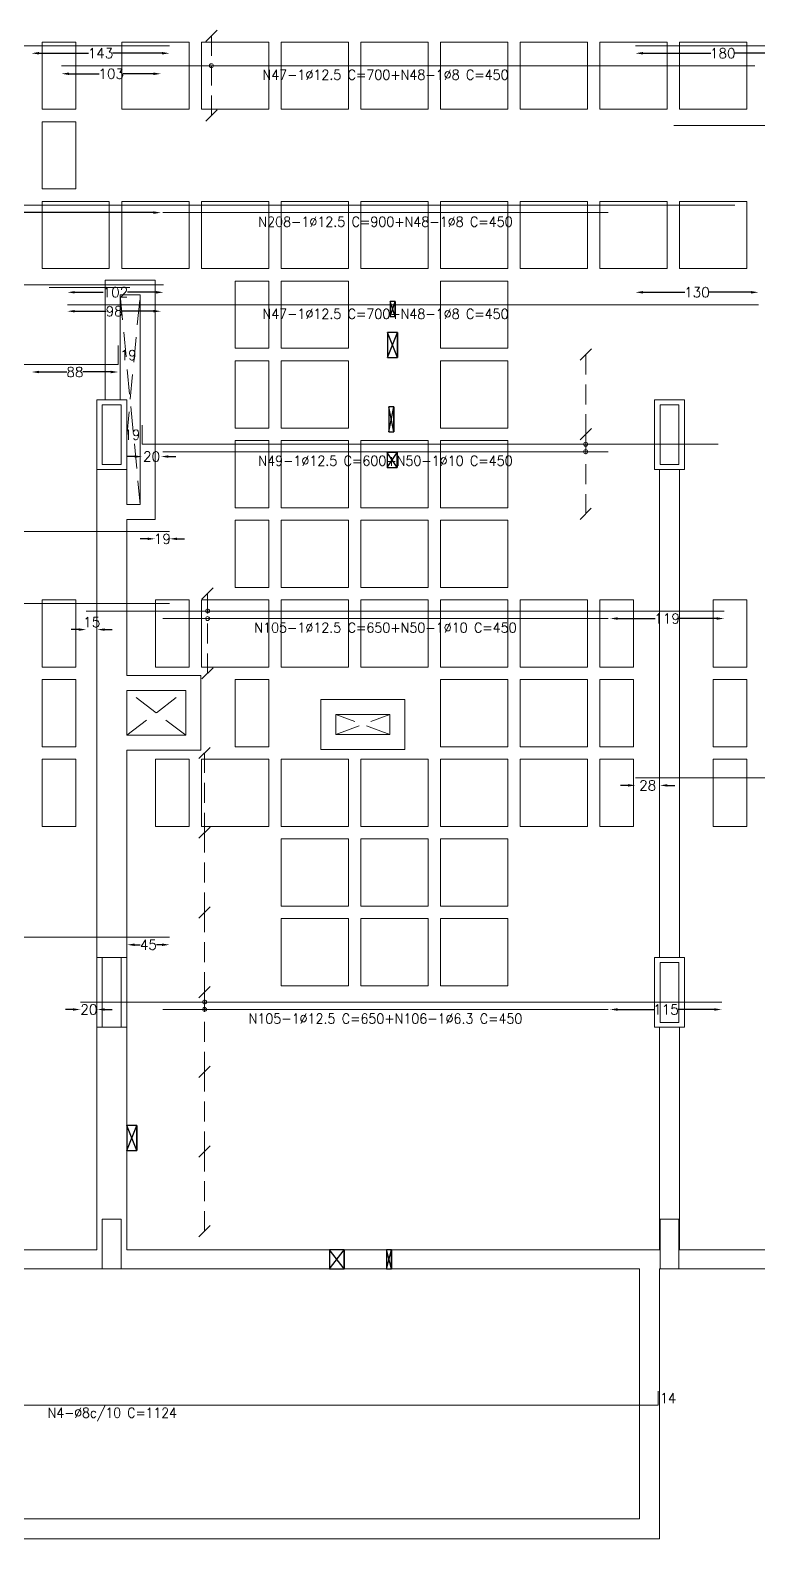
# Model space of a CAD drawing. Header units: millimetres. Extents: x -32 to 332, y -138 to 116.
# Drawn here: x 37.8 to 52.43, y 38.46 to 68.75 of the extents above; entities that cross this region are included whole.
import ezdxf
from ezdxf.enums import TextEntityAlignment as Align

# ---------------------------------------------------------------- set-up
doc = ezdxf.new("R2010")
doc.units = ezdxf.units.MM
doc.linetypes.add('TRAZO_HUECO', pattern=[0.75, 0.5, -0.25])
doc.layers.add('A-COT-01', color=9, linetype='Continuous')
doc.layers.add('FURAÇÃO', color=8, linetype='Continuous')
for name, color, linetype, lineweight in [('ARR_L_I_IG_LINHA', 2, 'Continuous', 0), ('ARR_L_I_IG_MARCA', 2, 'Continuous', 9), ('ARR_L_I_POSICAO', 4, 'Continuous', 9), ('ARR_LONG_INF', 6, 'Continuous', 15), ('ARR_LONG_INF_TXT', 1, 'Continuous', 9), ('LJ_NERV_RETI', 8, 'Continuous', 9), ('LJ_SIMB_ABER', 8, 'Continuous', 0), ('PA_NUM_ALTUR', 7, 'Continuous', 9), ('PILAR_CONCRETO', 8, 'Continuous', 0), ('PILAR_CONCRETO_APOIADO', 8, 'Continuous', 0), ('VIG_FACES', 8, 'Continuous', 0)]:
    doc.layers.add(name, color=color, linetype=linetype, lineweight=lineweight)
doc.styles.add('CYPETXT_0.3_romans', font='romans.shx', dxfattribs={"height": 0.2})
doc.styles.add('CYPETXT_romans', font='romans.shx', dxfattribs={"height": 0.2})
doc.dimstyles.new('cype_arrow', dxfattribs={"dimtxt": 0.18, "dimasz": 0.15, "dimexe": 0.075, "dimexo": 0.075, "dimgap": 0, "dimtad": 0, "dimdec": 4, "dimzin": 0, "dimdsep": 46, "dimtxsty": 'CYPETXT_0.3_romans', "dimcen": 0.09, "dimadec": 0, "dimazin": 0, "dimtfac": 1, "dimtdec": 4, "dimtofl": 0, "dimtmove": 2, "dimatfit": 3, "dimfxl": 1, "dimtolj": 1, "dimtzin": 0, "dimarcsym": 0})

# ---------------------------------------------------------------- blocks, each defined once
blk = doc.blocks.new('Forma 2PvtoTipo')
at = {"layer": 'FURAÇÃO', "color": 8}
for points in [[(451.197, 64.084), (451.297, 64.084), (451.297, 64.384), (451.197, 64.384), (451.197, 64.084), (451.297, 64.384), (451.297, 64.084), (451.197, 64.384)], [(451.141, 63.26), (451.341, 63.26), (451.341, 63.76), (451.141, 63.76), (451.141, 63.26), (451.341, 63.76), (451.341, 63.26), (451.141, 63.76)], [(451.167, 61.769), (451.267, 61.769), (451.267, 62.269), (451.167, 62.269), (451.167, 61.769), (451.267, 62.269), (451.267, 61.769), (451.167, 62.269)], [(451.132, 61.052), (451.332, 61.052), (451.332, 61.352), (451.132, 61.352), (451.132, 61.052), (451.332, 61.352), (451.332, 61.052), (451.132, 61.352)], [(445.903, 47.338), (446.103, 47.338), (446.103, 47.838), (445.903, 47.838), (445.903, 47.338), (446.103, 47.838), (446.103, 47.338), (445.903, 47.838)], [(449.973, 44.96), (450.273, 44.96), (450.273, 45.34), (449.973, 45.34), (449.973, 44.96), (450.273, 45.34), (450.273, 44.96), (449.973, 45.34)], [(451.12, 44.96), (451.22, 44.96), (451.22, 45.34), (451.12, 45.34), (451.12, 44.96), (451.22, 45.34), (451.22, 44.96), (451.12, 45.34)]]:
    blk.add_lwpolyline(points, dxfattribs=at)
at = {"layer": 'LJ_NERV_RETI', "color": 8}
for points in [[(444.879, 68.243), (444.879, 69.593), (444.204, 69.593), (444.204, 68.243)], [(447.154, 68.243), (447.154, 69.593), (445.804, 69.593), (445.804, 68.243)], [(448.754, 68.243), (448.754, 69.593), (447.404, 69.593), (447.404, 68.243)], [(450.354, 68.243), (450.354, 69.593), (449.004, 69.593), (449.004, 68.243)], [(451.954, 68.243), (451.954, 69.593), (450.604, 69.593), (450.604, 68.243)], [(453.554, 68.243), (453.554, 69.593), (452.204, 69.593), (452.204, 68.243)], [(455.154, 68.243), (455.154, 69.593), (453.804, 69.593), (453.804, 68.243)], [(456.754, 68.243), (456.754, 69.593), (455.404, 69.593), (455.404, 68.243)], [(458.354, 68.243), (458.354, 69.593), (457.004, 69.593), (457.004, 68.243)], [(444.879, 66.643), (444.879, 67.993), (444.204, 67.993), (444.204, 66.643)], [(445.554, 65.043), (445.554, 66.393), (444.204, 66.393), (444.204, 65.043)], [(447.154, 65.043), (447.154, 66.393), (445.804, 66.393), (445.804, 65.043)], [(448.754, 65.043), (448.754, 66.393), (447.404, 66.393), (447.404, 65.043)], [(450.354, 65.043), (450.354, 66.393), (449.004, 66.393), (449.004, 65.043)], [(451.954, 65.043), (451.954, 66.393), (450.604, 66.393), (450.604, 65.043)], [(453.554, 65.043), (453.554, 66.393), (452.204, 66.393), (452.204, 65.043)], [(455.154, 65.043), (455.154, 66.393), (453.804, 66.393), (453.804, 65.043)], [(456.754, 65.043), (456.754, 66.393), (455.404, 66.393), (455.404, 65.043)], [(458.354, 65.043), (458.354, 66.393), (457.004, 66.393), (457.004, 65.043)], [(448.754, 63.443), (448.754, 64.793), (448.079, 64.793), (448.079, 63.443)], [(450.354, 63.443), (450.354, 64.793), (449.004, 64.793), (449.004, 63.443)], [(453.554, 63.443), (453.554, 64.793), (452.204, 64.793), (452.204, 63.443)], [(448.754, 61.843), (448.754, 63.193), (448.079, 63.193), (448.079, 61.843)], [(450.354, 61.843), (450.354, 63.193), (449.004, 63.193), (449.004, 61.843)], [(453.554, 61.843), (453.554, 63.193), (452.204, 63.193), (452.204, 61.843)], [(448.754, 60.243), (448.754, 61.593), (448.079, 61.593), (448.079, 60.243)], [(450.354, 60.243), (450.354, 61.593), (449.004, 61.593), (449.004, 60.243)], [(451.954, 60.243), (451.954, 61.593), (450.604, 61.593), (450.604, 60.243)], [(453.554, 60.243), (453.554, 61.593), (452.204, 61.593), (452.204, 60.243)], [(448.754, 58.643), (448.754, 59.993), (448.079, 59.993), (448.079, 58.643)], [(450.354, 58.643), (450.354, 59.993), (449.004, 59.993), (449.004, 58.643)], [(451.954, 58.643), (451.954, 59.993), (450.604, 59.993), (450.604, 58.643)], [(453.554, 58.643), (453.554, 59.993), (452.204, 59.993), (452.204, 58.643)], [(444.879, 57.043), (444.879, 58.393), (444.204, 58.393), (444.204, 57.043)], [(447.154, 57.043), (447.154, 58.393), (446.479, 58.393), (446.479, 57.043)], [(448.754, 57.043), (448.754, 58.393), (447.404, 58.393), (447.404, 57.043)], [(450.354, 57.043), (450.354, 58.393), (449.004, 58.393), (449.004, 57.043)], [(451.954, 57.043), (451.954, 58.393), (450.604, 58.393), (450.604, 57.043)], [(453.554, 57.043), (453.554, 58.393), (452.204, 58.393), (452.204, 57.043)], [(455.154, 57.043), (455.154, 58.393), (453.804, 58.393), (453.804, 57.043)], [(456.079, 57.043), (456.079, 58.393), (455.404, 58.393), (455.404, 57.043)], [(458.354, 57.043), (458.354, 58.393), (457.679, 58.393), (457.679, 57.043)], [(444.879, 55.443), (444.879, 56.793), (444.204, 56.793), (444.204, 55.443)], [(448.754, 55.443), (448.754, 56.793), (448.079, 56.793), (448.079, 55.443)], [(453.554, 55.443), (453.554, 56.793), (452.204, 56.793), (452.204, 55.443)], [(455.154, 55.443), (455.154, 56.793), (453.804, 56.793), (453.804, 55.443)], [(456.079, 55.443), (456.079, 56.793), (455.404, 56.793), (455.404, 55.443)], [(458.354, 55.443), (458.354, 56.793), (457.679, 56.793), (457.679, 55.443)], [(444.879, 53.843), (444.879, 55.193), (444.204, 55.193), (444.204, 53.843)], [(447.154, 53.843), (447.154, 55.193), (446.479, 55.193), (446.479, 53.843)], [(448.754, 53.843), (448.754, 55.193), (447.404, 55.193), (447.404, 53.843)], [(450.354, 53.843), (450.354, 55.193), (449.004, 55.193), (449.004, 53.843)], [(451.954, 53.843), (451.954, 55.193), (450.604, 55.193), (450.604, 53.843)], [(453.554, 53.843), (453.554, 55.193), (452.204, 55.193), (452.204, 53.843)], [(455.154, 53.843), (455.154, 55.193), (453.804, 55.193), (453.804, 53.843)], [(456.079, 53.843), (456.079, 55.193), (455.404, 55.193), (455.404, 53.843)], [(458.354, 53.843), (458.354, 55.193), (457.679, 55.193), (457.679, 53.843)], [(450.354, 52.243), (450.354, 53.593), (449.004, 53.593), (449.004, 52.243)], [(451.954, 52.243), (451.954, 53.593), (450.604, 53.593), (450.604, 52.243)], [(453.554, 52.243), (453.554, 53.593), (452.204, 53.593), (452.204, 52.243)], [(450.354, 50.643), (450.354, 51.993), (449.004, 51.993), (449.004, 50.643)], [(451.954, 50.643), (451.954, 51.993), (450.604, 51.993), (450.604, 50.643)], [(453.554, 50.643), (453.554, 51.993), (452.204, 51.993), (452.204, 50.643)]]:
    blk.add_lwpolyline(points, close=True, dxfattribs=at)
at = {"layer": 'LJ_SIMB_ABER', "color": 8, "linetype": 'TRAZO_HUECO'}
for p, q in [((445.773, 64.514), (446.173, 60.304)), ((445.903, 61.673), (446.173, 64.514)), ((447.089, 55.674), (445.903, 56.574)), ((445.903, 55.674), (447.089, 56.574)), ((451.188, 55.689), (450.103, 56.089)), ((450.103, 55.689), (451.188, 56.089))]:
    blk.add_line(p, q, dxfattribs=at)
at = {"layer": 'PA_NUM_ALTUR', "color": 8}
blk.add_line((444.345, 64.664), (445.963, 64.664), dxfattribs=at)
at = {"layer": 'PILAR_CONCRETO', "color": 8}
for points in [[(445.303, 61.011), (445.903, 61.011), (445.903, 62.411), (445.303, 62.411), (445.303, 61.011)], [(456.503, 61.011), (457.103, 61.011), (457.103, 62.411), (456.503, 62.411), (456.503, 61.011)], [(445.413, 61.111), (445.793, 61.111), (445.793, 62.311), (445.413, 62.311), (445.413, 61.111)], [(456.613, 61.111), (456.993, 61.111), (456.993, 62.311), (456.613, 62.311), (456.613, 61.111)], [(445.303, 49.81), (445.903, 49.81), (445.903, 51.21), (445.303, 51.21), (445.303, 49.81)], [(445.413, 49.81), (445.793, 49.81), (445.793, 51.21), (445.413, 51.21), (445.413, 49.81)], [(456.503, 49.81), (457.103, 49.81), (457.103, 51.21), (456.503, 51.21), (456.503, 49.81)], [(456.613, 49.91), (456.993, 49.91), (456.993, 51.11), (456.613, 51.11), (456.613, 49.91)], [(445.413, 44.96), (445.793, 44.96), (445.793, 45.96), (445.413, 45.96), (445.413, 44.96)], [(456.613, 44.96), (456.993, 44.96), (456.993, 45.96), (456.613, 45.96), (456.613, 44.96)]]:
    blk.add_lwpolyline(points, close=True, dxfattribs=at)
at = {"layer": 'PILAR_CONCRETO_APOIADO', "color": 8}
for points in [[(445.413, 44.96), (445.793, 44.96), (445.793, 45.96), (445.413, 45.96), (445.413, 44.96)], [(456.613, 44.96), (456.993, 44.96), (456.993, 45.96), (456.613, 45.96), (456.613, 44.96)]]:
    blk.add_lwpolyline(points, close=True, dxfattribs=at)
at = {"layer": 'VIG_FACES', "color": 8}
for p, q in [((445.473, 64.814), (445.473, 62.411)), ((445.473, 64.814), (446.473, 64.814)), ((446.473, 64.814), (446.473, 60.004)), ((445.773, 64.514), (445.773, 62.411)), ((445.773, 64.514), (446.173, 64.514)), ((446.173, 64.514), (446.173, 60.304)), ((445.303, 58.394), (445.303, 61.011)), ((445.903, 60.304), (445.903, 61.011)), ((456.603, 58.394), (456.603, 61.011)), ((457.003, 58.394), (457.003, 61.011)), ((446.173, 60.304), (445.903, 60.304)), ((445.903, 58.394), (445.903, 60.004)), ((446.473, 60.004), (445.903, 60.004)), ((445.303, 51.21), (445.303, 58.392)), ((445.903, 56.874), (445.903, 58.392)), ((456.603, 53.844), (456.603, 58.392)), ((457.003, 53.844), (457.003, 58.392)), ((445.903, 56.874), (447.389, 56.874)), ((447.389, 56.874), (447.389, 55.374)), ((445.903, 55.674), (445.903, 56.574)), ((445.903, 56.574), (447.089, 56.574)), ((447.089, 56.574), (447.089, 55.674)), ((449.803, 56.389), (451.488, 56.389)), ((449.803, 55.389), (449.803, 56.389)), ((451.488, 56.389), (451.488, 55.389)), ((450.103, 56.089), (451.188, 56.089)), ((450.103, 55.689), (450.103, 56.089)), ((451.188, 56.089), (451.188, 55.689)), ((447.089, 55.674), (445.903, 55.674)), ((451.188, 55.689), (450.103, 55.689)), ((445.903, 51.21), (445.903, 55.374)), ((447.389, 55.374), (445.903, 55.374)), ((451.488, 55.389), (449.803, 55.389)), ((456.603, 51.21), (456.603, 53.842)), ((457.003, 51.21), (457.003, 53.842)), ((445.303, 49.81), (445.303, 45.34)), ((445.903, 49.81), (445.903, 45.34)), ((456.603, 49.81), (456.603, 45.34)), ((457.003, 49.81), (457.003, 45.34)), ((445.303, 45.34), (436.88, 45.34)), ((445.903, 45.34), (453.553, 45.34)), ((453.555, 45.34), (456.603, 45.34)), ((457.003, 45.34), (460.203, 45.34)), ((445.413, 44.96), (435.003, 44.96)), ((445.793, 44.96), (456.203, 44.96)), ((456.203, 44.96), (456.203, 39.94)), ((456.603, 44.96), (456.613, 44.96)), ((456.603, 44.96), (456.603, 39.54)), ((456.993, 44.96), (462.603, 44.96)), ((456.203, 39.94), (435.003, 39.94)), ((456.603, 39.54), (434.603, 39.54))]:
    blk.add_line(p, q, dxfattribs=at)
blk = doc.blocks.new('*D196')
at = {"layer": 'ARR_L_I_POSICAO', "color": 0, "lineweight": -2, "transparency": 16777216}
for p, q in [((39.895, 50.389), (40.007, 50.389)), ((40.442, 50.389), (40.33, 50.389))]:
    blk.add_line(p, q, dxfattribs=at)
at = {"layer": 'ARR_L_I_POSICAO', "color": 0, "transparency": 16777216}
for points in [[(39.895, 50.414), (39.895, 50.364), (39.745, 50.389)], [(40.442, 50.414), (40.442, 50.364), (40.592, 50.389)]]:
    blk.add_solid(points, dxfattribs=at)
at = {"layer": 'DEFPOINTS', "color": 0, "transparency": 16777216}
for p in [(39.745, 50.389), (40.592, 50.389), (40.592, 50.389)]:
    blk.add_point(p, dxfattribs=at)
at = {"layer": 'ARR_L_I_POSICAO', "color": 0, "transparency": 16777216, "insert": (40.169, 50.389), "char_height": 0.2, "attachment_point": 5, "rotation": 0.0001, "style": 'CYPETXT_0.3_romans'}
blk.add_mtext('\\A1;45', dxfattribs=at)
blk = doc.blocks.new('*D198')
at = {"layer": 'ARR_L_I_POSICAO', "color": 0, "lineweight": -2, "transparency": 16777216}
for p, q in [((49.801, 53.589), (49.651, 53.589)), ((50.595, 53.589), (50.745, 53.589))]:
    blk.add_line(p, q, dxfattribs=at)
at = {"layer": 'ARR_L_I_POSICAO', "color": 0, "transparency": 16777216}
for points in [[(49.801, 53.614), (49.801, 53.564), (49.951, 53.589)], [(50.595, 53.614), (50.595, 53.564), (50.445, 53.589)]]:
    blk.add_solid(points, dxfattribs=at)
at = {"layer": 'DEFPOINTS', "color": 0, "transparency": 16777216}
for p in [(49.951, 53.589), (50.445, 53.589), (50.445, 53.589)]:
    blk.add_point(p, dxfattribs=at)
at = {"layer": 'ARR_L_I_POSICAO', "color": 0, "transparency": 16777216, "insert": (50.198, 53.589), "char_height": 0.2, "attachment_point": 5, "rotation": 0.0003, "style": 'CYPETXT_0.3_romans'}
blk.add_mtext('\\A1;28', dxfattribs=at)
blk = doc.blocks.new('*D221')
at = {"layer": 'ARR_L_I_POSICAO', "color": 0, "lineweight": -2, "transparency": 16777216}
for p, q in [((39.895, 60.191), (39.745, 60.191)), ((40.572, 60.191), (40.722, 60.191))]:
    blk.add_line(p, q, dxfattribs=at)
at = {"layer": 'ARR_L_I_POSICAO', "color": 0, "transparency": 16777216}
for points in [[(39.895, 60.216), (39.895, 60.166), (40.045, 60.191)], [(40.572, 60.216), (40.572, 60.166), (40.422, 60.191)]]:
    blk.add_solid(points, dxfattribs=at)
at = {"layer": 'DEFPOINTS', "color": 0, "transparency": 16777216}
for p in [(40.045, 60.191), (40.422, 60.191), (40.422, 60.191)]:
    blk.add_point(p, dxfattribs=at)
at = {"layer": 'ARR_L_I_POSICAO', "color": 0, "transparency": 16777216, "insert": (40.234, 60.191), "char_height": 0.2, "attachment_point": 5, "style": 'CYPETXT_0.3_romans'}
blk.add_mtext('\\A1;20', dxfattribs=at)
blk = doc.blocks.new('*D232')
at = {"layer": 'ARR_L_I_POSICAO', "color": 0, "lineweight": -2, "transparency": 16777216}
for p, q in [((37.975, 68.289), (38.966, 68.289)), ((40.442, 68.289), (39.452, 68.289))]:
    blk.add_line(p, q, dxfattribs=at)
at = {"layer": 'ARR_L_I_POSICAO', "color": 0, "transparency": 16777216}
for points in [[(37.975, 68.314), (37.975, 68.264), (37.825, 68.289)], [(40.442, 68.314), (40.442, 68.264), (40.592, 68.289)]]:
    blk.add_solid(points, dxfattribs=at)
at = {"layer": 'DEFPOINTS', "color": 0, "transparency": 16777216}
for p in [(37.825, 68.289), (40.592, 68.289), (40.592, 68.289)]:
    blk.add_point(p, dxfattribs=at)
at = {"layer": 'ARR_L_I_POSICAO', "color": 0, "transparency": 16777216, "insert": (39.209, 68.289), "char_height": 0.2, "attachment_point": 5, "style": 'CYPETXT_0.3_romans'}
blk.add_mtext('\\A1;143', dxfattribs=at)
blk = doc.blocks.new('*D247')
at = {"layer": 'ARR_L_I_POSICAO', "color": 0, "lineweight": -2, "transparency": 16777216}
for p, q in [((38.575, 67.877), (39.181, 67.877)), ((40.272, 67.877), (39.667, 67.877))]:
    blk.add_line(p, q, dxfattribs=at)
at = {"layer": 'ARR_L_I_POSICAO', "color": 0, "transparency": 16777216}
for points in [[(38.575, 67.902), (38.575, 67.852), (38.425, 67.877)], [(40.272, 67.902), (40.272, 67.852), (40.422, 67.877)]]:
    blk.add_solid(points, dxfattribs=at)
at = {"layer": 'DEFPOINTS', "color": 0, "transparency": 16777216}
for p in [(38.425, 67.877), (40.422, 67.877), (40.422, 67.877)]:
    blk.add_point(p, dxfattribs=at)
at = {"layer": 'ARR_L_I_POSICAO', "color": 0, "transparency": 16777216, "insert": (39.424, 67.877), "char_height": 0.2, "attachment_point": 5, "style": 'CYPETXT_0.3_romans'}
blk.add_mtext('\\A1;103', dxfattribs=at)
blk = doc.blocks.new('*D250')
at = {"layer": 'ARR_L_I_POSICAO', "color": 0, "lineweight": -2, "transparency": 16777216}
for p, q in [((38.693, 63.489), (39.265, 63.489)), ((40.323, 63.489), (39.751, 63.489))]:
    blk.add_line(p, q, dxfattribs=at)
at = {"layer": 'ARR_L_I_POSICAO', "color": 0, "transparency": 16777216}
for points in [[(38.693, 63.514), (38.693, 63.464), (38.543, 63.489)], [(40.323, 63.514), (40.323, 63.464), (40.473, 63.489)]]:
    blk.add_solid(points, dxfattribs=at)
at = {"layer": 'DEFPOINTS', "color": 0, "transparency": 16777216}
for p in [(38.543, 63.489), (40.473, 63.489), (40.473, 63.489)]:
    blk.add_point(p, dxfattribs=at)
at = {"layer": 'ARR_L_I_POSICAO', "color": 0, "transparency": 16777216, "insert": (39.508, 63.489), "char_height": 0.2, "attachment_point": 5, "style": 'CYPETXT_0.3_romans'}
blk.add_mtext('\\A1;102', dxfattribs=at)
blk = doc.blocks.new('*D43')
at = {"layer": 'ARR_L_I_POSICAO', "color": 0, "lineweight": -2, "transparency": 16777216}
for p, q in [((38.655, 49.089), (38.505, 49.089)), ((39.295, 49.089), (39.445, 49.089))]:
    blk.add_line(p, q, dxfattribs=at)
at = {"layer": 'ARR_L_I_POSICAO', "color": 0, "transparency": 16777216}
for points in [[(38.655, 49.114), (38.655, 49.064), (38.805, 49.089)], [(39.295, 49.114), (39.295, 49.064), (39.145, 49.089)]]:
    blk.add_solid(points, dxfattribs=at)
at = {"layer": 'DEFPOINTS', "color": 0, "transparency": 16777216}
for p in [(38.805, 49.089), (39.145, 49.089), (39.145, 49.089)]:
    blk.add_point(p, dxfattribs=at)
at = {"layer": 'ARR_L_I_POSICAO', "color": 0, "transparency": 16777216, "insert": (38.975, 49.089), "char_height": 0.2, "attachment_point": 5, "rotation": 0.0009, "style": 'CYPETXT_0.3_romans'}
blk.add_mtext('\\A1;20', dxfattribs=at)
blk = doc.blocks.new('*D44')
at = {"layer": 'ARR_L_I_POSICAO', "color": 0, "lineweight": -2, "transparency": 16777216}
for p, q in [((49.592, 49.089), (50.321, 49.089)), ((51.535, 49.089), (50.807, 49.089))]:
    blk.add_line(p, q, dxfattribs=at)
at = {"layer": 'ARR_L_I_POSICAO', "color": 0, "transparency": 16777216}
for points in [[(49.592, 49.114), (49.592, 49.064), (49.442, 49.089)], [(51.535, 49.114), (51.535, 49.064), (51.685, 49.089)]]:
    blk.add_solid(points, dxfattribs=at)
at = {"layer": 'DEFPOINTS', "color": 0, "transparency": 16777216}
for p in [(49.442, 49.089), (51.685, 49.089), (51.685, 49.089)]:
    blk.add_point(p, dxfattribs=at)
at = {"layer": 'ARR_L_I_POSICAO', "color": 0, "transparency": 16777216, "insert": (50.564, 49.089), "char_height": 0.2, "attachment_point": 5, "style": 'CYPETXT_0.3_romans'}
blk.add_mtext('\\A1;115', dxfattribs=at)
blk = doc.blocks.new('*D49')
at = {"layer": 'ARR_L_I_POSICAO', "color": 0, "lineweight": -2, "transparency": 16777216}
for p, q in [((38.77, 56.717), (38.62, 56.717)), ((39.295, 56.717), (39.445, 56.717))]:
    blk.add_line(p, q, dxfattribs=at)
at = {"layer": 'ARR_L_I_POSICAO', "color": 0, "transparency": 16777216}
for points in [[(38.77, 56.742), (38.77, 56.692), (38.92, 56.717)], [(39.295, 56.742), (39.295, 56.692), (39.145, 56.717)]]:
    blk.add_solid(points, dxfattribs=at)
at = {"layer": 'DEFPOINTS', "color": 0, "transparency": 16777216}
for p in [(38.92, 56.717), (39.145, 56.717), (39.145, 56.717)]:
    blk.add_point(p, dxfattribs=at)
at = {"layer": 'ARR_L_I_POSICAO', "color": 0, "transparency": 16777216, "insert": (39.033, 56.867), "char_height": 0.2, "attachment_point": 5, "rotation": 0.0013, "style": 'CYPETXT_0.3_romans'}
blk.add_mtext('\\A1;15', dxfattribs=at)
blk = doc.blocks.new('*D50')
at = {"layer": 'ARR_L_I_POSICAO', "color": 0, "lineweight": -2, "transparency": 16777216}
for p, q in [((49.592, 56.939), (50.349, 56.939)), ((51.581, 56.939), (50.825, 56.939))]:
    blk.add_line(p, q, dxfattribs=at)
at = {"layer": 'ARR_L_I_POSICAO', "color": 0, "transparency": 16777216}
for points in [[(49.592, 56.964), (49.592, 56.914), (49.442, 56.939)], [(51.581, 56.964), (51.581, 56.914), (51.731, 56.939)]]:
    blk.add_solid(points, dxfattribs=at)
at = {"layer": 'DEFPOINTS', "color": 0, "transparency": 16777216}
for p in [(49.442, 56.939), (51.731, 56.939), (51.731, 56.939)]:
    blk.add_point(p, dxfattribs=at)
at = {"layer": 'ARR_L_I_POSICAO', "color": 0, "transparency": 16777216, "insert": (50.587, 56.939), "char_height": 0.2, "attachment_point": 5, "style": 'CYPETXT_0.3_romans'}
blk.add_mtext('\\A1;119', dxfattribs=at)
blk = doc.blocks.new('*D55')
at = {"layer": 'ARR_L_I_POSICAO', "color": 0, "lineweight": -2, "transparency": 16777216}
for p, q in [((37.974, 61.889), (38.533, 61.889)), ((39.415, 61.889), (38.857, 61.889))]:
    blk.add_line(p, q, dxfattribs=at)
at = {"layer": 'ARR_L_I_POSICAO', "color": 0, "transparency": 16777216}
for points in [[(37.974, 61.914), (37.974, 61.864), (37.824, 61.889)], [(39.415, 61.914), (39.415, 61.864), (39.565, 61.889)]]:
    blk.add_solid(points, dxfattribs=at)
at = {"layer": 'DEFPOINTS', "color": 0, "transparency": 16777216}
for p in [(37.824, 61.889), (39.565, 61.889), (39.565, 61.889)]:
    blk.add_point(p, dxfattribs=at)
at = {"layer": 'ARR_L_I_POSICAO', "color": 0, "transparency": 16777216, "insert": (38.695, 61.889), "char_height": 0.2, "attachment_point": 5, "style": 'CYPETXT_0.3_romans'}
blk.add_mtext('\\A1;88', dxfattribs=at)
blk = doc.blocks.new('*D119')
at = {"layer": 'ARR_L_I_POSICAO', "color": 0, "lineweight": -2, "transparency": 16777216}
for p, q in [((40.155, 58.539), (40.005, 58.539)), ((40.747, 58.539), (40.897, 58.539))]:
    blk.add_line(p, q, dxfattribs=at)
at = {"layer": 'ARR_L_I_POSICAO', "color": 0, "transparency": 16777216}
for points in [[(40.155, 58.564), (40.155, 58.514), (40.305, 58.539)], [(40.747, 58.564), (40.747, 58.514), (40.597, 58.539)]]:
    blk.add_solid(points, dxfattribs=at)
at = {"layer": 'DEFPOINTS', "color": 0, "transparency": 16777216}
for p in [(40.305, 58.539), (40.597, 58.539), (40.597, 58.539)]:
    blk.add_point(p, dxfattribs=at)
at = {"layer": 'ARR_L_I_POSICAO', "color": 0, "transparency": 16777216, "insert": (40.451, 58.539), "char_height": 0.2, "attachment_point": 5, "rotation": 0.0002, "style": 'CYPETXT_0.3_romans'}
blk.add_mtext('\\A1;19', dxfattribs=at)
blk = doc.blocks.new('*D125')
at = {"layer": 'ARR_L_I_POSICAO', "color": 0, "lineweight": -2, "transparency": 16777216}
for p, q in [((50.101, 63.489), (50.944, 63.489)), ((52.273, 63.489), (51.43, 63.489))]:
    blk.add_line(p, q, dxfattribs=at)
at = {"layer": 'ARR_L_I_POSICAO', "color": 0, "transparency": 16777216}
for points in [[(50.101, 63.514), (50.101, 63.464), (49.951, 63.489)], [(52.273, 63.514), (52.273, 63.464), (52.423, 63.489)]]:
    blk.add_solid(points, dxfattribs=at)
at = {"layer": 'DEFPOINTS', "color": 0, "transparency": 16777216}
for p in [(49.951, 63.489), (52.423, 63.489), (52.423, 63.489)]:
    blk.add_point(p, dxfattribs=at)
at = {"layer": 'ARR_L_I_POSICAO', "color": 0, "transparency": 16777216, "insert": (51.187, 63.489), "char_height": 0.2, "attachment_point": 5, "style": 'CYPETXT_0.3_romans'}
blk.add_mtext('\\A1;130', dxfattribs=at)
blk = doc.blocks.new('*D126')
at = {"layer": 'ARR_L_I_POSICAO', "color": 0, "lineweight": -2, "transparency": 16777216}
for p, q in [((38.693, 63.109), (39.321, 63.109)), ((40.272, 63.109), (39.645, 63.109))]:
    blk.add_line(p, q, dxfattribs=at)
at = {"layer": 'ARR_L_I_POSICAO', "color": 0, "transparency": 16777216}
for points in [[(38.693, 63.134), (38.693, 63.084), (38.543, 63.109)], [(40.272, 63.134), (40.272, 63.084), (40.422, 63.109)]]:
    blk.add_solid(points, dxfattribs=at)
at = {"layer": 'DEFPOINTS', "color": 0, "transparency": 16777216}
for p in [(38.543, 63.109), (40.422, 63.109), (40.422, 63.109)]:
    blk.add_point(p, dxfattribs=at)
at = {"layer": 'ARR_L_I_POSICAO', "color": 0, "transparency": 16777216, "insert": (39.483, 63.109), "char_height": 0.2, "attachment_point": 5, "style": 'CYPETXT_0.3_romans'}
blk.add_mtext('\\A1;98', dxfattribs=at)
blk = doc.blocks.new('*D129')
at = {"layer": 'ARR_L_I_POSICAO', "color": 0, "lineweight": -2, "transparency": 16777216}
for p, q in [((34.535, 65.089), (37.147, 65.089)), ((40.272, 65.089), (37.661, 65.089))]:
    blk.add_line(p, q, dxfattribs=at)
at = {"layer": 'ARR_L_I_POSICAO', "color": 0, "transparency": 16777216}
for points in [[(34.535, 65.114), (34.535, 65.064), (34.385, 65.089)], [(40.272, 65.114), (40.272, 65.064), (40.422, 65.089)]]:
    blk.add_solid(points, dxfattribs=at)
at = {"layer": 'DEFPOINTS', "color": 0, "transparency": 16777216}
for p in [(34.385, 65.089), (40.422, 65.089), (40.422, 65.089)]:
    blk.add_point(p, dxfattribs=at)
at = {"layer": 'ARR_L_I_POSICAO', "color": 0, "transparency": 16777216, "insert": (37.404, 65.089), "char_height": 0.2, "attachment_point": 5, "style": 'CYPETXT_0.3_romans'}
blk.add_mtext('\\A1;303', dxfattribs=at)
blk = doc.blocks.new('*D135')
at = {"layer": 'ARR_L_I_POSICAO', "color": 0, "lineweight": -2, "transparency": 16777216}
for p, q in [((50.101, 68.289), (51.463, 68.289)), ((53.31, 68.289), (51.948, 68.289))]:
    blk.add_line(p, q, dxfattribs=at)
at = {"layer": 'ARR_L_I_POSICAO', "color": 0, "transparency": 16777216}
for points in [[(50.101, 68.314), (50.101, 68.264), (49.951, 68.289)], [(53.31, 68.314), (53.31, 68.264), (53.46, 68.289)]]:
    blk.add_solid(points, dxfattribs=at)
at = {"layer": 'DEFPOINTS', "color": 0, "transparency": 16777216}
for p in [(49.951, 68.289), (53.46, 68.289), (53.46, 68.289)]:
    blk.add_point(p, dxfattribs=at)
at = {"layer": 'ARR_L_I_POSICAO', "color": 0, "transparency": 16777216, "insert": (51.705, 68.289), "char_height": 0.2, "attachment_point": 5, "style": 'CYPETXT_0.3_romans'}
blk.add_mtext('\\A1;180', dxfattribs=at)

msp = doc.modelspace()

# ---------------------------------------------------------------- linework, layer by layer
at = {"layer": 'ARR_L_I_IG_LINHA'}
for p, q in [((41.4362, 68.23912), (41.4362, 68.63912)), ((41.4362, 67.63912), (41.4362, 68.03912)), ((41.4362, 67.03912), (41.4362, 67.43912)), ((48.95418, 61.83911), (48.9545, 62.23911)), ((48.95372, 61.23911), (48.95403, 61.63911)), ((48.95293, 60.23911), (48.95356, 61.03911)), ((48.95246, 59.63911), (48.95278, 60.03911)), ((48.952, 59.03912), (48.95231, 59.43911)), ((41.3577, 57.03911), (41.3577, 57.43911)), ((41.3577, 56.43911), (41.3577, 56.83911)), ((41.3577, 55.83912), (41.3577, 56.23912)), ((41.2982, 53.83911), (41.2982, 54.23911)), ((41.2982, 53.23911), (41.2982, 53.63911)), ((41.2982, 52.23911), (41.2982, 53.03911)), ((41.2982, 51.63911), (41.2982, 52.03911)), ((41.2982, 50.63912), (41.2982, 51.43911)), ((41.2982, 50.03912), (41.2982, 50.43912)), ((41.2982, 49.03912), (41.2982, 49.83912)), ((41.2982, 48.43912), (41.2982, 48.83912)), ((41.2982, 47.43912), (41.2982, 48.23912)), ((41.2982, 46.83912), (41.2982, 47.23912)), ((41.2982, 45.83912), (41.2982, 46.63912)), ((41.2982, 45.23912), (41.2982, 45.63912)), ((41.2982, 44.63912), (41.2982, 45.03912))]:
    msp.add_line(p, q, dxfattribs=at)
for centre in [(41.4362, 68.03912), (41.4362, 68.03912), (48.95297, 60.28912), (48.95309, 60.43912), (41.3577, 57.08911), (41.3577, 56.93911), (41.2982, 49.23911), (41.2982, 49.08911)]:
    msp.add_circle(centre, 0.04, dxfattribs=at)
at = {"layer": 'ARR_L_I_IG_MARCA'}
for p, q in [((41.54933, 68.75226), (41.32306, 68.52598)), ((41.54933, 67.15225), (41.32306, 66.92598)), ((49.06772, 62.35216), (48.84127, 62.12606)), ((49.06647, 60.75217), (48.84002, 60.52607)), ((49.06522, 59.15216), (48.83877, 58.92607)), ((41.47084, 57.55225), (41.24456, 57.32597)), ((41.47084, 55.95226), (41.24456, 55.72598)), ((41.41133, 54.35225), (41.18506, 54.12598)), ((41.41133, 52.75226), (41.18506, 52.52598)), ((41.41133, 51.15225), (41.18506, 50.92598)), ((41.41133, 49.55225), (41.18506, 49.32597)), ((41.41133, 47.95226), (41.18506, 47.72598)), ((41.41133, 46.35225), (41.18506, 46.12598)), ((41.41133, 44.75226), (41.18506, 44.52598))]:
    msp.add_line(p, q, dxfattribs=at)
at = {"layer": 'ARR_LONG_INF'}
for points in [[(16.9321, 68.43912), (40.59208, 68.43912)], [(49.95109, 68.43912), (73.83108, 68.43912)], [(38.42509, 68.03912), (52.35109, 68.03912)], [(40.46232, 68.03912), (49.40231, 68.03912)], [(50.7251, 66.83912), (61.1851, 66.83912), (61.1851, 67.21912)], [(34.38508, 65.61911), (34.38508, 65.23911), (51.9471, 65.23911)], [(40.46232, 65.08911), (49.40231, 65.08911)], [(16.58508, 63.63912), (40.47308, 63.63912)], [(38.54309, 63.23912), (52.42309, 63.23912)], [(40.46232, 63.23912), (49.40231, 63.23912)], [(16.08709, 62.03911), (39.56509, 62.03911), (39.56509, 62.41911)], [(40.04509, 60.81912), (40.04509, 60.43912), (51.61308, 60.43912)], [(40.46232, 60.28912), (49.40231, 60.28912)], [(16.92709, 58.68912), (40.59709, 58.68912)], [(22.58508, 57.61911), (22.58508, 57.23911), (40.59709, 57.23911)], [(38.92009, 57.08911), (51.73109, 57.08911)], [(40.46232, 56.93911), (49.40231, 56.93911)], [(49.95109, 53.73911), (73.83108, 53.73911)], [(16.69108, 50.53912), (40.59208, 50.53912)], [(38.80508, 49.23911), (51.68509, 49.23911)], [(40.46232, 49.08911), (49.40231, 49.08911)], [(28.48509, 41.42781), (28.48509, 41.14781), (50.40509, 41.14781), (50.40509, 41.42781)]]:
    msp.add_lwpolyline(points, dxfattribs=at)

# ---------------------------------------------------------------- block references
at = {"layer": 'A-COT-01', "color": 1}
msp.add_blockref('Forma 2PvtoTipo', (-406.16805, -1.07881), dxfattribs=at)

# ---------------------------------------------------------------- texts
at = {"layer": 'ARR_LONG_INF_TXT', "style": 'CYPETXT_romans'}
for s, width, p, p2 in [('N47-1%%c12.5 C=700+N48-1%%c8 C=450', 0.833258, (42.46031, 67.75579), (47.40431, 67.75579)), ('N208-1%%c12.5 C=900+N48-1%%c8 C=450', 0.833795, (42.37931, 64.80578), (47.48531, 64.80578)), ('N47-1%%c12.5 C=700+N48-1%%c8 C=450', 0.833258, (42.46031, 62.95579), (47.40431, 62.95579)), ('19', 0.945, (39.60509, 62.12911), (39.92909, 62.12911)), ('19', 0.945, (39.68109, 60.52912), (40.00509, 60.52912)), ('N49-1%%c12.5 C=600+N50-1%%c10 C=450', 0.833795, (42.37931, 60.00579), (47.48531, 60.00579)), ('N105-1%%c12.5 C=650+N50-1%%c10 C=450', 0.834299, (42.29831, 56.65578), (47.56631, 56.65578)), ('N105-1%%c12.5 C=650+N106-1%%c6.3 C=450', 0.832727, (42.18431, 48.80578), (47.68031, 48.80578)), ('14', 0.895263, (50.44509, 41.18781), (50.76909, 41.18781)), ('N4-%%c8c/10 C=1124', 0.817297, (38.1491, 40.89114), (40.7411, 40.89114))]:
    msp.add_text(s, height=0.2, dxfattribs=dict(at, width=width)).set_placement(p, p2, align=Align.FIT)

# ---------------------------------------------------------------- dimensions: what is measured, and where the dimension line sits
at = {"layer": 'ARR_L_I_POSICAO'}
for p1, p2, text, picture, middle in [((37.82547, 68.28912), (40.59208, 68.28912), '143', '*D232', (39.20878, 68.28912)), ((49.95109, 68.28912), (53.45988, 68.28912), '180', '*D135', (51.70548, 68.28912)), ((38.42509, 67.87693), (40.42232, 67.87693), '103', '*D247', (39.42371, 67.87693)), ((34.38508, 65.08911), (40.42232, 65.08911), '303', '*D129', (37.4037, 65.08911)), ((38.54309, 63.48912), (40.47308, 63.48912), '102', '*D250', (39.50808, 63.48912)), ((49.95109, 63.48912), (52.42309, 63.48912), '130', '*D125', (51.18709, 63.48912)), ((38.54309, 63.10898), (40.42232, 63.10898), '98', '*D126', (39.48271, 63.10898)), ((37.82447, 61.88911), (39.56509, 61.88911), '88', '*D55', (38.69478, 61.88911)), ((40.04509, 60.19102), (40.42232, 60.19102), '20', '*D221', (40.23371, 60.19102)), ((40.30509, 58.53911), (40.59709, 58.53912), '19', '*D119', (40.45109, 58.53911)), ((38.92009, 56.71667), (39.14509, 56.71668), '15', '*D49', (39.03258, 56.86667)), ((49.44231, 56.93911), (51.73109, 56.93911), '119', '*D50', (50.5867, 56.93911)), ((49.95109, 53.58911), (50.44509, 53.58911), '28', '*D198', (50.19809, 53.58911)), ((39.74509, 50.38911), (40.59208, 50.38912), '45', '*D196', (40.16859, 50.38911)), ((38.80508, 49.08911), (39.14509, 49.08911), '20', '*D43', (38.97508, 49.08911)), ((49.44231, 49.08911), (51.68509, 49.08911), '115', '*D44', (50.5637, 49.08911))]:
    dim = msp.add_aligned_dim(p1=p1, p2=p2, distance=0, text=text, dimstyle='cype_arrow', override={"dimexe": 0, "dimexo": 0}, dxfattribs=at)
    dim.commit()
    dim.dimension.update_dxf_attribs({"geometry": picture, "text_midpoint": middle})

doc.saveas('drawing.dxf')
